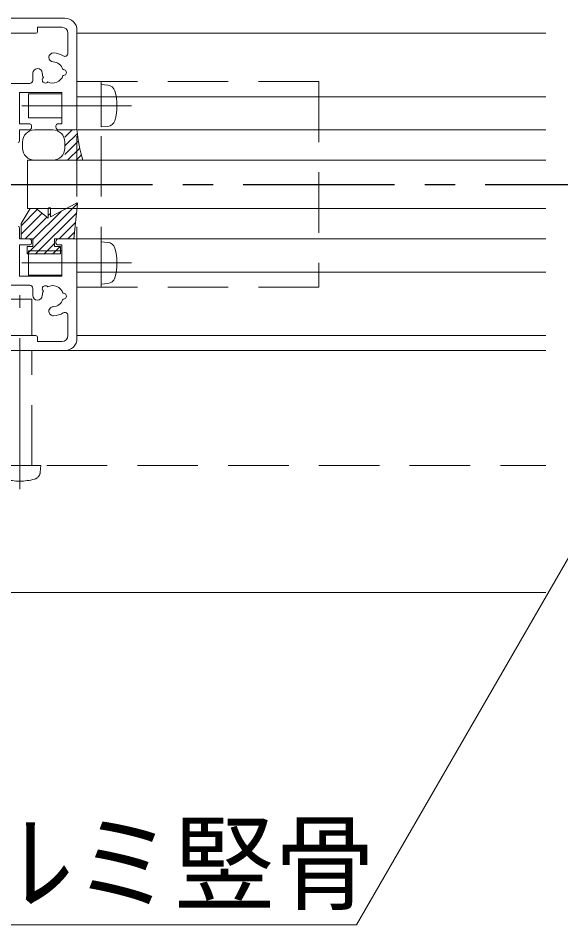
# Model space of a CAD drawing. Units: millimetres, scale not verified. Extents: x -1050 to 1050, y -742 to 742.
# Drawn here: x 10.8 to 100.5, y -374.3 to -224.3 of the extents above; entities that cross this region are included whole.
import ezdxf
from ezdxf.enums import TextEntityAlignment as Align

# ---------------------------------------------------------------- set-up
doc = ezdxf.new("R2010")
doc.units = ezdxf.units.MM
doc.header["$LTSCALE"] = 5
doc.linetypes.add('CHAIN1', pattern=[8, 5, -1, 1, -1])
doc.linetypes.add('DASHED2', pattern=[3, 2, -1])
doc.layers.add('0-0_通り芯', color=7, linetype='CHAIN1')
for name, color, linetype, lineweight in [('0-4_手摺部材', 92, 'Continuous', 20), ('0-6_パネル', 4, 'Continuous', 20), ('0-7_ガラス', 6, 'Continuous', 20), ('0-8_その他', 11, 'Continuous', 20), ('0-9_文字', 3, 'Continuous', 20), ('0-A_支柱', 6, 'Continuous', 20)]:
    doc.layers.add(name, color=color, linetype=linetype, lineweight=lineweight)
doc.styles.add('ＭＳ ゴシック', font='')
doc.styles.get('ＭＳ ゴシック').set_extended_font_data('MS Gothic')

msp = doc.modelspace()

# ---------------------------------------------------------------- linework, layer by layer
at = {"layer": '0-0_通り芯'}
msp.add_line((-151.98, -251.793), (909.011, -251.793), dxfattribs=at)
at = {"layer": '0-4_手摺部材'}
for p, q in [((98.02, -226.793), (20.521, -226.793)), ((25.64, -235.391), (24.521, -235.293)), ((24.521, -235.293), (24.521, -242.293)), ((17.943, -236.793), (12.521, -236.793)), ((12.521, -240.793), (12.521, -236.793)), ((98.02, -237.293), (20.521, -237.293)), ((18.021, -240.793), (12.521, -240.793)), ((98.02, -242.793), (20.521, -242.793)), ((25.64, -242.195), (24.521, -242.293)), ((98.02, -260.793), (20.521, -260.793)), ((25.64, -261.391), (24.521, -261.293)), ((24.521, -261.293), (24.521, -268.293)), ((17.943, -262.793), (12.521, -262.793)), ((12.521, -266.793), (12.521, -262.793)), ((18.021, -266.793), (12.521, -266.793)), ((98.02, -266.293), (20.521, -266.293)), ((25.64, -268.195), (24.521, -268.293)), ((13.047, -270.793), (9.047, -270.793)), ((13.047, -276.793), (13.047, -270.793)), ((98.02, -276.793), (20.521, -276.793))]:
    msp.add_line(p, q, dxfattribs=at)
at = {"layer": '0-4_手摺部材', "linetype": 'DASHED2'}
for p, q in [((20.521, -268.793), (20.521, -234.793)), ((20.521, -234.793), (60.521, -234.793)), ((24.521, -268.793), (24.521, -234.793)), ((60.521, -234.793), (60.521, -268.793)), ((60.521, -268.793), (20.521, -268.793)), ((13.047, -298.293), (13.047, -279.293)), ((7.547, -298.293), (14.547, -298.293)), ((14.45, -299.412), (14.547, -298.293))]:
    msp.add_line(p, q, dxfattribs=at)
at = {"layer": '0-4_手摺部材', "linetype": 'CHAIN1'}
for p, q in [((29.521, -238.793), (11.419, -238.793)), ((29.521, -264.793), (11.419, -264.793)), ((11.047, -302.209), (11.047, -270.134))]:
    msp.add_line(p, q, dxfattribs=at)
at = {"layer": '0-4_手摺部材'}
for centre, radius, start, end in [((25.527, -236.686), 1.3, 15.88082, 85.00003), ((18.121, -238.793), 9, 344.11915, 15.88084), ((25.527, -240.9), 1.3, 275.00005, 344.11917), ((25.527, -262.686), 1.3, 15.88082, 85.00003), ((18.121, -264.793), 9, 344.11915, 15.88084), ((25.527, -266.9), 1.3, 275.00005, 344.11917)]:
    msp.add_arc(centre, radius, start, end, dxfattribs=at)
at = {"layer": '0-4_手摺部材', "linetype": 'DASHED2'}
for centre, radius, start, end in [((13.154, -299.299), 1.3, 285.88085, 355), ((11.047, -291.893), 9, 254.11915, 285.88085)]:
    msp.add_arc(centre, radius, start, end, dxfattribs=at)
at = {"layer": '0-6_パネル'}
for p, q in [((0.52, -279.293), (98.02, -279.293)), ((98.02, -319.293), (3.02, -319.293))]:
    msp.add_line(p, q, dxfattribs=at)
at = {"layer": '0-6_パネル', "linetype": 'DASHED2'}
msp.add_line((0.52, -298.293), (98.02, -298.293), dxfattribs=at)
at = {"layer": '0-7_ガラス'}
for p, q in [((12.321, -247.793), (12.321, -255.793)), ((12.321, -247.793), (98.02, -247.793)), ((98.02, -255.793), (12.321, -255.793))]:
    msp.add_line(p, q, dxfattribs=at)
at = {"layer": '0-8_その他'}
for p, q in [((16.521, -242.793), (13.521, -242.793)), ((18.521, -243.999), (19.727, -242.793)), ((18.521, -245.413), (20.583, -243.351)), ((11.521, -244.793), (11.521, -245.793)), ((18.521, -246.827), (20.76, -244.588)), ((18.521, -245.793), (18.521, -244.793)), ((18.969, -247.793), (20.983, -245.779)), ((20.384, -247.793), (21.247, -246.93)), ((13.521, -247.793), (16.521, -247.793)), ((12.271, -263.293), (20.601, -254.963)), ((16.17, -257.179), (20.454, -254.886)), ((20.601, -254.985), (20.02, -260.793)), ((11.27, -258.293), (12.77, -255.793)), ((11.271, -258.637), (13.962, -255.946)), ((12.77, -255.793), (13.77, -255.793)), ((13.221, -260.929), (17.892, -256.258)), ((15.77, -257.393), (13.77, -255.793)), ((15.77, -255.793), (15.77, -257.393)), ((16.07, -255.693), (15.87, -255.693)), ((16.17, -255.793), (16.17, -257.179)), ((11.271, -260.051), (14.747, -256.574)), ((11.943, -260.793), (15.533, -257.203)), ((13.685, -263.293), (20.447, -256.531)), ((15.771, -256.965), (16.171, -256.565)), ((11.27, -258.293), (11.27, -260.643)), ((17.6, -260.793), (20.29, -258.103)), ((13.22, -260.793), (11.42, -260.793)), ((13.22, -262.093), (13.22, -260.793)), ((16.82, -262.093), (16.82, -260.793)), ((20.02, -260.793), (16.82, -260.793)), ((19.014, -260.793), (20.133, -259.674)), ((15.1, -263.293), (16.821, -261.572)), ((16.514, -263.293), (17.714, -262.093)), ((17.77, -262.093), (16.82, -262.093)), ((17.77, -262.093), (17.77, -263.293)), ((17.77, -263.293), (12.27, -263.293))]:
    msp.add_line(p, q, dxfattribs=at)
msp.add_lwpolyline([(13.22, -262.093), (12.27, -262.093), (12.27, -263.293)], dxfattribs=at)
for centre, radius, start, end in [((13.521, -244.793), 2, 90, 180), ((16.521, -244.793), 2, 0, 90), ((49.567, -239.827), 29.197, 185.83026, 195.83274), ((13.521, -245.793), 2, 180, 270), ((16.521, -245.793), 2, 270, 0), ((20.501, -254.975), 0.1, 354.28941, 118.15108), ((15.87, -255.793), 0.1, 90, 180), ((16.07, -255.793), 0.1, 0, 90), ((11.42, -260.643), 0.15, 180, 270), ((19.839, -260.593), 0.2, 270, 354.28941)]:
    msp.add_arc(centre, radius, start, end, dxfattribs=at)
at = {"layer": '0-9_文字'}
msp.add_lwpolyline([(122.99, -276.793), (66.711, -374.293), (-13.289, -374.293)], dxfattribs=at)
at = {"layer": '0-A_支柱'}
for p, q in [((-22.48, -224.293), (18.52, -224.293)), ((14.02, -225.793), (14.02, -226.493)), ((14.02, -225.793), (18.02, -225.793)), ((20.52, -242.493), (20.52, -226.293)), ((8.32, -226.793), (13.72, -226.793)), ((19.02, -226.793), (19.02, -230.121)), ((13.22, -233.421), (13.22, -234.593)), ((12.72, -235.093), (8.87, -235.093)), ((11.02, -236.593), (18.02, -236.593)), ((11.02, -236.593), (11.02, -241.793)), ((18.02, -236.593), (18.02, -241.793)), ((11.02, -241.793), (12.72, -241.793)), ((12.52, -242.793), (11.02, -242.793)), ((11.02, -242.793), (11.02, -244.56)), ((13.02, -242.093), (13.02, -242.293)), ((17.02, -242.093), (17.02, -242.293)), ((17.32, -241.793), (18.02, -241.793)), ((17.52, -242.793), (20.22, -242.793)), ((11.02, -260.793), (11.02, -259.026)), ((12.52, -260.793), (11.02, -260.793)), ((17.52, -260.793), (20.22, -260.793)), ((11.02, -261.793), (12.72, -261.793)), ((11.02, -266.993), (11.02, -261.793)), ((13.02, -261.493), (13.02, -261.293)), ((17.02, -261.493), (17.02, -261.293)), ((17.32, -261.793), (18.02, -261.793)), ((18.02, -266.993), (18.02, -261.793)), ((20.52, -261.093), (20.52, -277.293)), ((11.02, -266.993), (18.02, -266.993)), ((12.72, -268.493), (8.87, -268.493)), ((13.22, -270.165), (13.22, -268.993)), ((19.02, -276.793), (19.02, -273.465)), ((8.32, -276.793), (13.72, -276.793)), ((14.02, -277.793), (14.02, -277.093)), ((14.02, -277.793), (18.02, -277.793)), ((-22.48, -279.293), (18.52, -279.293))]:
    msp.add_line(p, q, dxfattribs=at)
for centre, radius, start, end in [((18.52, -226.293), 2, 0, 90), ((13.72, -226.493), 0.3, 270, 360), ((18.02, -226.793), 1, 0, 90), ((16.627, -230.795), 0.75, 87.5424, 267.5424), ((16.52, -233.293), 3.25, 57.76905, 87.5424), ((18.52, -230.121), 0.5, 237.76905, 360), ((16.52, -233.293), 1.75, 16.42642, 87.5424), ((13.997, -233.421), 0.777, 2.9011, 180), ((16.52, -233.293), 1.75, 182.9011, 208.57358), ((16.52, -233.293), 1.75, 241.42642, 343.57358), ((18.27, -233.293), 0.5, 261.78679, 98.21321), ((12.72, -234.593), 0.5, 270, 360), ((15.283, -234.53), 0.5, 126.78679, 323.21321), ((12.52, -242.293), 0.5, 270, 360), ((12.72, -242.093), 0.3, 0, 90), ((17.32, -242.093), 0.3, 90, 180), ((17.52, -242.293), 0.5, 180, 270), ((20.22, -242.493), 0.3, 270, 360), ((10.72, -244.56), 0.3, 284.29438, 360), ((10.72, -259.026), 0.3, 0, 75.70562), ((12.52, -261.293), 0.5, 0, 90), ((17.52, -261.293), 0.5, 90, 180), ((20.22, -261.093), 0.3, 0, 90), ((12.72, -261.493), 0.3, 270, 360), ((17.32, -261.493), 0.3, 180, 270), ((12.72, -268.993), 0.5, 0, 90), ((16.52, -270.293), 1.75, 151.42642, 177.0989), ((15.283, -269.055), 0.5, 36.78679, 233.21321), ((16.52, -270.293), 1.75, 16.42642, 118.57358), ((18.27, -270.293), 0.5, 261.78679, 98.21321), ((13.997, -270.165), 0.777, 180, 357.0989), ((16.52, -270.293), 1.75, 272.4576, 343.57358), ((16.627, -272.791), 0.75, 92.4576, 272.4576), ((18.52, -273.465), 0.5, 0, 122.23095), ((16.52, -270.293), 3.25, 272.4576, 302.23095), ((13.72, -277.093), 0.3, 0, 90), ((18.02, -276.793), 1, 270, 360), ((18.52, -277.293), 2, 270, 360)]:
    msp.add_arc(centre, radius, start, end, dxfattribs=at)

# ---------------------------------------------------------------- texts
at = {"layer": '0-9_文字', "style": 'ＭＳ ゴシック', "width": 0.95}
msp.add_text('アルミ竪骨', height=12.83, dxfattribs=at).set_placement((-13.289, -374.293), align=Align.BOTTOM_LEFT)

doc.saveas('drawing.dxf')
